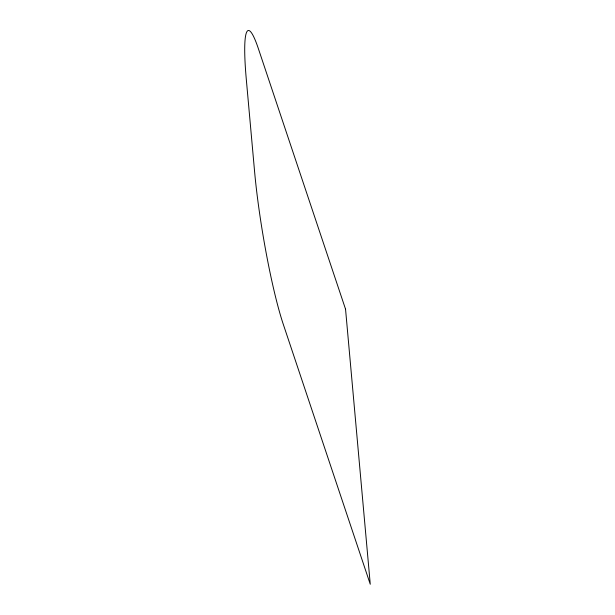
<?xml version="1.0" encoding="UTF-8"?>
<svg xmlns="http://www.w3.org/2000/svg" width="615" height="615" viewBox="0 0 615 615"><rect width="100%" height="100%" fill="white"/><g stroke="black" fill="none" stroke-linecap="round" stroke-linejoin="round"><path stroke-width="0.92" d="M345.545 309.168L258.446 48.869A111.53 12.239 80.5 0 0 246.338 79.75L254.579 171.447A111.53 12.239 80.5 0 0 283.169 323.959L370.261 584.25L345.545 309.168"/></g></svg>
